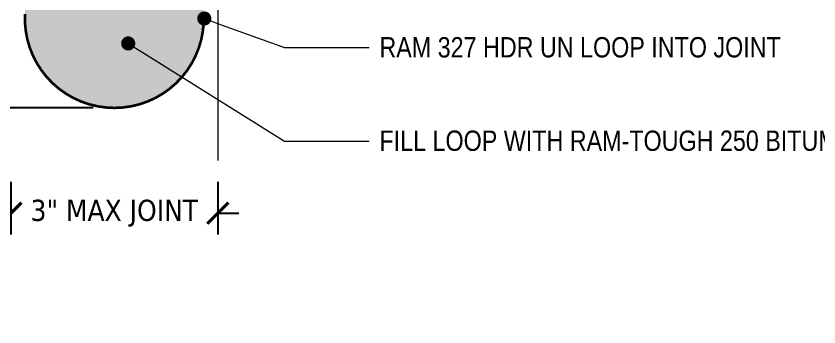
# Model space of a CAD drawing. Header units: inches. Extents: x -15 to 496, y -7 to 80.
# Drawn here: x 9.25 to 51.88, y -6.83 to 9.69 of the extents above; entities that cross this region are included whole.
import ezdxf
from ezdxf import colors
from ezdxf.entities.mleader import LeaderData, LeaderLine
from ezdxf.math import Vec2, Vec3

# ---------------------------------------------------------------- set-up
doc = ezdxf.new("R2010")
doc.units = ezdxf.units.IN
doc.header["$MEASUREMENT"] = 0
for name, color, linetype, lineweight in [('Dimensions', 20, 'Continuous', 0), ('Others', 190, 'Continuous', 0), ('RAM HDR 327', 63, 'Continuous', 0), ('RT-250 HRA SYSTEM LIQUID', 241, 'Continuous', 0), ('Text', 20, 'Continuous', 0)]:
    doc.layers.add(name, color=color, linetype=linetype, lineweight=lineweight)
doc.styles.add('Annotative', font='tahoma.ttf')
doc.styles.get("Standard").update_dxf_attribs({"font": ''})
doc.styles.get('Standard').set_extended_font_data('Arial Narrow')
doc.dimstyles.new('Annotative', dxfattribs={"dimscale": 0, "dimtxt": 0.09375, "dimasz": 0.09375, "dimexe": 0.09375, "dimexo": 0.09375, "dimgap": 0.0625, "dimtad": 0, "dimtih": 1, "dimtoh": 1, "dimlfac": -1, "dimzin": 3, "dimdsep": 46, "dimlunit": 4, "dimtxsty": 'Annotative', "dimblk": 'ARCHTICK', "dimcen": 0.09, "dimclrd": 256, "dimclre": 256, "dimclrt": 256, "dimadec": 0, "dimazin": 2, "dimtfac": 1, "dimtix": 1, "dimtofl": 0, "dimtmove": 1, "dimatfit": 1, "dimldrblk": 'CLOSEDBLANK', "dimfxl": 1, "dimtfill": 1, "dimtolj": 1, "dimtzin": 0, "dimarcsym": 0})

# ---------------------------------------------------------------- blocks, each defined once
blk = doc.blocks.new('_Dot')
at = {"color": 0, "linetype": 'ByBlock', "lineweight": -2}
blk.add_line((-0.5, 0), (-1, 0), dxfattribs=at)
at = {"color": 0, "linetype": 'ByBlock', "const_width": 0.5}
blk.add_lwpolyline([(-0.25, 0, 1), (0.25, 0, 1)], format="xyb", close=True, dxfattribs=at)
blk = doc.blocks.new('_ArchTick')
at = {"color": 0, "linetype": 'ByBlock', "const_width": 0.15}
blk.add_lwpolyline([(-0.5, -0.5), (0.5, 0.5)], dxfattribs=at)
blk = doc.blocks.new('*D23')
at = {"layer": 'Defpoints', "color": 0, "transparency": 16777216}
for p in [(8.976974141485133, 19.58192110028709), (-8.441853331454585, 4.805723811243249), (14.469860718428102, 4.8057238112432525)]:
    blk.add_point(p, dxfattribs=at)
at = {"layer": 'Dimensions', "lineweight": -2, "transparency": 16777216}
for p, q in [((7.851974141485132, 19.581921100287087), (-9.566853331454588, 19.581921100287083)), ((-8.441853331454586, 19.581921100287083), (-8.441853331454586, 15.42816597490553)), ((-8.441853331454585, 4.805723811243249), (-8.441853331454585, 8.959478936624805)), ((13.344860718428102, 4.805723811243252), (-9.566853331454586, 4.805723811243249))]:
    blk.add_line(p, q, dxfattribs=at)
at = {"layer": 'Dimensions', "lineweight": -2, "transparency": 16777216, "xscale": 1.125, "yscale": 1.125, "zscale": 1.125}
for p, rotation in [((-8.441853331454586, 19.581921100287083), 90), ((-8.441853331454585, 4.805723811243249), 270)]:
    blk.add_blockref('_ArchTick', p, dxfattribs=dict(at, rotation=rotation))
at = {"layer": 'Dimensions', "transparency": 16777216, "insert": (-8.441853331454581, 12.193822455765167), "char_height": 1.125, "attachment_point": 5, "style": 'Annotative', "bg_fill": 3, "box_fill_scale": 1.25, "bg_fill_color": 9, "bg_fill_true_color": 13158600, "bg_fill_transparency": 0}
blk.add_mtext('\\A1;JOINT DEPTH IS\\P1.5 x JOINT WIDTH\\P3"MAX JOINT', dxfattribs=at)
blk = doc.blocks.new('_ClosedBlank')
at = {"color": 0, "linetype": 'ByBlock', "lineweight": -2}
for p, q in [((-1, 0.1666666666666666), (0, 0)), ((-1, 0.1666666666666666), (-1, -0.1666666666666666)), ((0, 0), (-1, -0.1666666666666666))]:
    blk.add_line(p, q, dxfattribs=at)
blk = doc.blocks.new('*D24')
at = {"layer": 'Defpoints', "color": 0, "transparency": 16777216}
for p in [(8.97697414148513, 2.008947163741837), (19.962747214748447, 2.008947163741837), (8.97697414148513, -0.7906774344907603)]:
    blk.add_point(p, dxfattribs=at)
at = {"layer": 'Dimensions', "lineweight": -2, "transparency": 16777216}
for p, q in [((8.97697414148513, 0.883947163741837), (8.97697414148513, -1.9156774344907603)), ((19.962747214748447, 0.883947163741837), (19.962747214748447, -1.9156774344907603)), ((8.97697414148513, -0.7906774344907603), (7.85197414148513, -0.7906774344907603)), ((19.962747214748447, -0.7906774344907603), (21.087747214748447, -0.7906774344907603))]:
    blk.add_line(p, q, dxfattribs=at)
at = {"layer": 'Dimensions', "lineweight": -2, "transparency": 16777216, "xscale": 1.125, "yscale": 1.125, "zscale": 1.125}
blk.add_blockref('_ArchTick', (8.97697414148513, -0.7906774344907603), dxfattribs=at)
at = {"layer": 'Dimensions', "lineweight": -2, "transparency": 16777216, "xscale": 1.125, "yscale": 1.125, "zscale": 1.125, "rotation": 180}
blk.add_blockref('_ArchTick', (19.962747214748447, -0.7906774344907603), dxfattribs=at)
at = {"layer": 'Dimensions', "transparency": 16777216, "insert": (14.469860678116788, -0.7906774344907603), "char_height": 1.125, "attachment_point": 5, "style": 'Annotative', "bg_fill": 3, "box_fill_scale": 1.25, "bg_fill_color": 9, "bg_fill_true_color": 13158600, "bg_fill_transparency": 0}
blk.add_mtext('\\A1;3" MAX JOINT', dxfattribs=at)

msp = doc.modelspace()

# ---------------------------------------------------------------- hatches: boundary and pattern name
at = {"layer": 'RT-250 HRA SYSTEM LIQUID', "ltscale": 1.5}
msp.add_hatch(color=256, dxfattribs=at).paths.add_polyline_path([(9.726973852164178, 22.91016087865846), (9.726973852164406, 9.809253749811049, 1.0514358031147883), (19.212747584690874, 9.809253749822872), (19.21274758469633, 22.910160878653144, -0.9999999999980044)])

# ---------------------------------------------------------------- linework, layer by layer
at = {"layer": 'Others'}
msp.add_line((19.962747214748447, 19.58192110028709), (19.962747214748447, 2.008947163741837), dxfattribs=at)
at = {"layer": 'RAM HDR 327', "linetype": 'Continuous', "const_width": 0.14}
msp.add_lwpolyline([(9.726973852152582, 9.792564872393847, 1.051435803097066), (19.212747584695194, 9.792564872565663)], format="xyb", dxfattribs=at)

# ---------------------------------------------------------------- leaders
at = {"layer": 'Text'}
ml = msp.add_multileader_mtext('Standard', dxfattribs=at)
ml.set_content('PRIMER', color=256)
ml.set_leader_properties(color=256, lineweight=0)
ml.set_arrow_properties(name='DOT')
ml.build(insert=Vec2(0, 0))
ml.multileader.update_dxf_attribs({"text_left_attachment_type": 2, "text_right_attachment_type": 2, "dogleg_length": 0.36, "arrow_head_size": 0.75, "scale": 12})
ctx = ml.context
ctx.base_point, ctx.scale, ctx.char_height, ctx.arrow_head_size, ctx.landing_gap_size, ctx.plane_origin = Vec3(67.22204492450172, 6.833906648766153), 12, 1.08, 0.75, 0.54, Vec3(52.40123456697472, 14.21508631233202)
ctx.left_attachment, ctx.right_attachment = 2, 2
notes = []
notes.append((ctx, [(0, (1, 1, 0), (63.398945917011474, 6.833906648766153), (1, 0), 3.823099007490245, [(0, [(50.882482642395075, 19.87629775705129)], 0, [])])]))
ctx.mtext.insert, ctx.mtext.flow_direction = Vec3(67.76204492450177, 7.373906648766152), 5
ml = msp.add_multileader_mtext('Standard', dxfattribs=at)
ml.set_content('RAM 327 HDR UN LOOP INTO JOINT', color=256)
ml.set_leader_properties(color=256, lineweight=0)
ml.set_arrow_properties(name='DOT')
ml.build(insert=Vec2(0, 0))
ml.multileader.update_dxf_attribs({"text_left_attachment_type": 2, "text_right_attachment_type": 2, "dogleg_length": 0.36, "arrow_head_size": 0.75, "scale": 12})
ctx = ml.context
ctx.base_point, ctx.scale, ctx.char_height, ctx.arrow_head_size, ctx.landing_gap_size, ctx.plane_origin = Vec3(28.005643976125867, 8.007348184440772), 12, 1.08, 0.75, 0.54, Vec3(16.323971812046352, 12.476652710306652)
ctx.left_attachment, ctx.right_attachment = 2, 2
notes.append((ctx, [(0, (1, 1, 0), (23.505643976125953, 8.007348184440772), (1, 0), 4.499999999999915, [(0, [(19.246046775855007, 9.554577746497742)], 0, [])])]))
ctx.mtext.insert, ctx.mtext.flow_direction = Vec3(28.545643976125916, 8.566133996173377), 5
ml = msp.add_multileader_mtext('Standard', dxfattribs=at)
ml.set_content('FILL LOOP WITH RAM-TOUGH 250 BITUMEN', color=256)
ml.set_leader_properties(color=256, lineweight=0)
ml.set_arrow_properties(name='DOT')
ml.build(insert=Vec2(0, 0))
ml.multileader.update_dxf_attribs({"text_left_attachment_type": 2, "text_right_attachment_type": 2, "dogleg_length": 0.36, "arrow_head_size": 0.75, "scale": 12})
ctx = ml.context
ctx.base_point, ctx.scale, ctx.char_height, ctx.arrow_head_size, ctx.landing_gap_size, ctx.plane_origin = Vec3(28.005643976125867, 3.0436325940523687), 12, 1.08, 0.75, 0.54, Vec3(16.29580175452736, 5.037709346332676)
ctx.left_attachment, ctx.right_attachment = 2, 2
notes.append((ctx, [(0, (1, 1, 0), (23.505643976125953, 3.0436325940523687), (1, 0), 4.499999999999915, [(0, [(15.20805741601896, 8.22920204581412)], 0, [])])]))
ctx.mtext.insert, ctx.mtext.flow_direction = Vec3(28.545643976125916, 3.6024184057849737), 5
for ctx, leaders in notes:
    for number, flags, end, landing, length, lines in leaders:
        leader = LeaderData()
        leader.index, (leader.has_last_leader_line, leader.has_dogleg_vector, leader.attachment_direction) = number, flags
        leader.last_leader_point, leader.dogleg_vector, leader.dogleg_length = Vec3(end), Vec3(landing), length
        for number, points, colour, breaks in lines:
            line = LeaderLine()
            line.index, line.vertices, line.color, line.breaks = number, Vec3.list(points), colors.encode_raw_color(colour), breaks
            leader.lines.append(line)
        ctx.leaders.append(leader)

# ---------------------------------------------------------------- next in the draw order: dimensions: what is measured, and where the dimension line sits
at = {"layer": 'Dimensions'}
dim = msp.add_linear_dim(base=(-8.441853331454585, 4.805723811243249), p1=(8.97697414148513, 19.581921100287083), p2=(14.469860718428095, 4.805723811243251), angle=90, text='JOINT DEPTH IS\\P1.5 x JOINT WIDTH\\P3"MAX JOINT', dimstyle='Annotative', override={"dimscale": 0}, dxfattribs=at)
dim.commit()
dim.dimension.update_dxf_attribs({"geometry": '*D23', "text_midpoint": (-8.441853331454581, 12.193822455765167)})
dim = msp.add_linear_dim(base=(8.97697414148513, -0.7906774344907603), p1=(19.962747214748447, 2.008947163741837), p2=(8.97697414148513, 2.008947163741837), text='3" MAX JOINT', dimstyle='Annotative', override={"dimscale": 0}, dxfattribs=at)
dim.commit()
dim.dimension.update_dxf_attribs({"geometry": '*D24', "text_midpoint": (14.469860678116788, -0.7906774344907603)})

doc.saveas('drawing.dxf')
